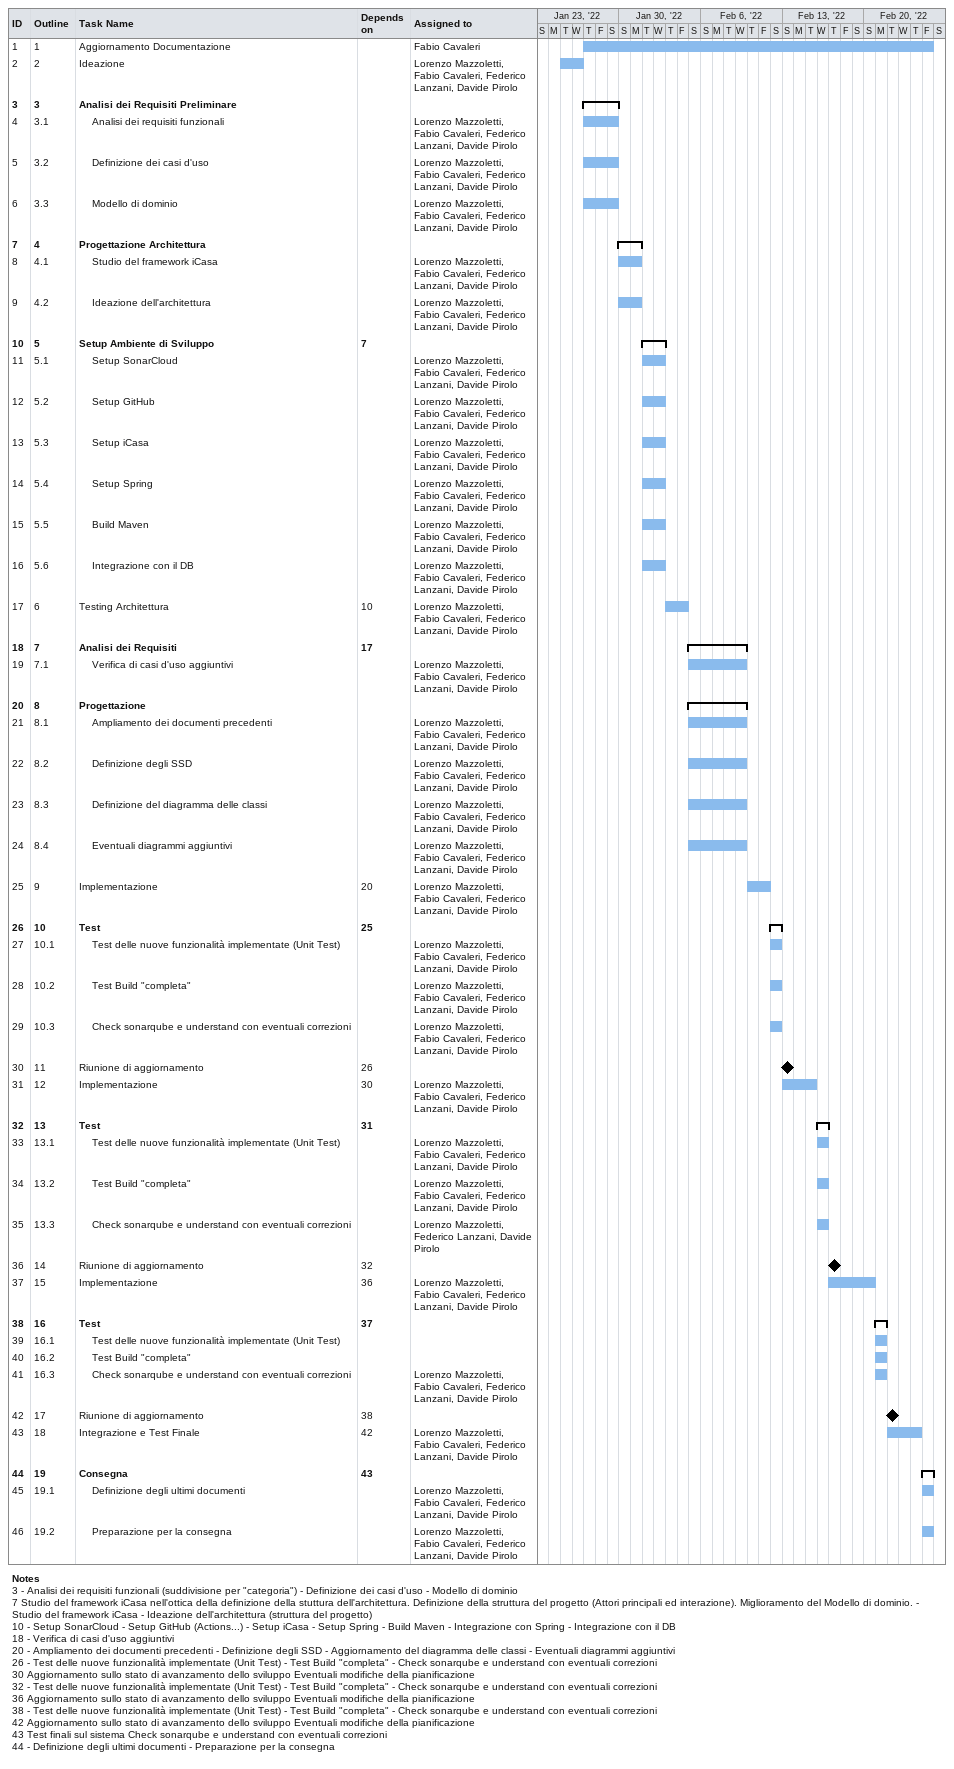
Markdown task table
| ID | WBS | Task | Start | Finish | Predecessors | Resources |
|---|---|---|---|---|---|---|
| 1 | 1 | Aggiornamento Documentazione | 2022-01-27 | 2022-02-25 |  | Fabio Cavaleri |
| 2 | 2 | Ideazione | 2022-01-25 | 2022-01-26 |  | Lorenzo Mazzoletti, Fabio Cavaleri, Federico Lanzani, Davide Pirolo |
| 3 | 3 | **Analisi dei Requisiti Preliminare** | 2022-01-27 | 2022-01-29 |  |  |
| 4 | 3.1 | Analisi dei requisiti funzionali | 2022-01-27 | 2022-01-29 |  | Lorenzo Mazzoletti, Fabio Cavaleri, Federico Lanzani, Davide Pirolo |
| 5 | 3.2 | Definizione dei casi d'uso | 2022-01-27 | 2022-01-29 |  | Lorenzo Mazzoletti, Fabio Cavaleri, Federico Lanzani, Davide Pirolo |
| 6 | 3.3 | Modello di dominio | 2022-01-27 | 2022-01-29 |  | Lorenzo Mazzoletti, Fabio Cavaleri, Federico Lanzani, Davide Pirolo |
| 7 | 4 | **Progettazione Architettura** | 2022-01-30 | 2022-01-31 |  |  |
| 8 | 4.1 | Studio del framework iCasa | 2022-01-30 | 2022-01-31 |  | Lorenzo Mazzoletti, Fabio Cavaleri, Federico Lanzani, Davide Pirolo |
| 9 | 4.2 | Ideazione dell'architettura | 2022-01-30 | 2022-01-31 |  | Lorenzo Mazzoletti, Fabio Cavaleri, Federico Lanzani, Davide Pirolo |
| 10 | 5 | **Setup Ambiente di Sviluppo** | 2022-02-01 | 2022-02-02 | 7 |  |
| 11 | 5.1 | Setup SonarCloud | 2022-02-01 | 2022-02-02 |  | Lorenzo Mazzoletti, Fabio Cavaleri, Federico Lanzani, Davide Pirolo |
| 12 | 5.2 | Setup GitHub | 2022-02-01 | 2022-02-02 |  | Lorenzo Mazzoletti, Fabio Cavaleri, Federico Lanzani, Davide Pirolo |
| 13 | 5.3 | Setup iCasa | 2022-02-01 | 2022-02-02 |  | Lorenzo Mazzoletti, Fabio Cavaleri, Federico Lanzani, Davide Pirolo |
| 14 | 5.4 | Setup Spring | 2022-02-01 | 2022-02-02 |  | Lorenzo Mazzoletti, Fabio Cavaleri, Federico Lanzani, Davide Pirolo |
| 15 | 5.5 | Build Maven | 2022-02-01 | 2022-02-02 |  | Lorenzo Mazzoletti, Fabio Cavaleri, Federico Lanzani, Davide Pirolo |
| 16 | 5.6 | Integrazione con il DB | 2022-02-01 | 2022-02-02 |  | Lorenzo Mazzoletti, Fabio Cavaleri, Federico Lanzani, Davide Pirolo |
| 17 | 6 | Testing Architettura | 2022-02-03 | 2022-02-04 | 10 | Lorenzo Mazzoletti, Fabio Cavaleri, Federico Lanzani, Davide Pirolo |
| 18 | 7 | **Analisi dei Requisiti** | 2022-02-05 | 2022-02-09 | 17 |  |
| 19 | 7.1 | Verifica di casi d'uso aggiuntivi | 2022-02-05 | 2022-02-09 |  | Lorenzo Mazzoletti, Fabio Cavaleri, Federico Lanzani, Davide Pirolo |
| 20 | 8 | **Progettazione** | 2022-02-05 | 2022-02-09 |  |  |
| 21 | 8.1 | Ampliamento dei documenti precedenti | 2022-02-05 | 2022-02-09 |  | Lorenzo Mazzoletti, Fabio Cavaleri, Federico Lanzani, Davide Pirolo |
| 22 | 8.2 | Definizione degli SSD | 2022-02-05 | 2022-02-09 |  | Lorenzo Mazzoletti, Fabio Cavaleri, Federico Lanzani, Davide Pirolo |
| 23 | 8.3 | Definizione del diagramma delle classi | 2022-02-05 | 2022-02-09 |  | Lorenzo Mazzoletti, Fabio Cavaleri, Federico Lanzani, Davide Pirolo |
| 24 | 8.4 | Eventuali diagrammi aggiuntivi | 2022-02-05 | 2022-02-09 |  | Lorenzo Mazzoletti, Fabio Cavaleri, Federico Lanzani, Davide Pirolo |
| 25 | 9 | Implementazione | 2022-02-10 | 2022-02-11 | 20 | Lorenzo Mazzoletti, Fabio Cavaleri, Federico Lanzani, Davide Pirolo |
| 26 | 10 | **Test** | 2022-02-12 | 2022-02-12 | 25 |  |
| 27 | 10.1 | Test delle nuove funzionalità implementate (Unit Test) | 2022-02-12 | 2022-02-12 |  | Lorenzo Mazzoletti, Fabio Cavaleri, Federico Lanzani, Davide Pirolo |
| 28 | 10.2 | Test Build "completa" | 2022-02-12 | 2022-02-12 |  | Lorenzo Mazzoletti, Fabio Cavaleri, Federico Lanzani, Davide Pirolo |
| 29 | 10.3 | Check sonarqube e understand con eventuali correzioni | 2022-02-12 | 2022-02-12 |  | Lorenzo Mazzoletti, Fabio Cavaleri, Federico Lanzani, Davide Pirolo |
| 30 | 11 | Riunione di aggiornamento (milestone) | 2022-02-13 | 2022-02-13 | 26 |  |
| 31 | 12 | Implementazione | 2022-02-13 | 2022-02-15 | 30 | Lorenzo Mazzoletti, Fabio Cavaleri, Federico Lanzani, Davide Pirolo |
| 32 | 13 | **Test** | 2022-02-16 | 2022-02-16 | 31 |  |
| 33 | 13.1 | Test delle nuove funzionalità implementate (Unit Test) | 2022-02-16 | 2022-02-16 |  | Lorenzo Mazzoletti, Fabio Cavaleri, Federico Lanzani, Davide Pirolo |
| 34 | 13.2 | Test Build "completa" | 2022-02-16 | 2022-02-16 |  | Lorenzo Mazzoletti, Fabio Cavaleri, Federico Lanzani, Davide Pirolo |
| 35 | 13.3 | Check sonarqube e understand con eventuali correzioni | 2022-02-16 | 2022-02-16 |  | Lorenzo Mazzoletti, Federico Lanzani, Davide Pirolo |
| 36 | 14 | Riunione di aggiornamento (milestone) | 2022-02-17 | 2022-02-17 | 32 |  |
| 37 | 15 | Implementazione | 2022-02-17 | 2022-02-20 | 36 | Lorenzo Mazzoletti, Fabio Cavaleri, Federico Lanzani, Davide Pirolo |
| 38 | 16 | **Test** | 2022-02-21 | 2022-02-21 | 37 |  |
| 39 | 16.1 | Test delle nuove funzionalità implementate (Unit Test) | 2022-02-21 | 2022-02-21 |  |  |
| 40 | 16.2 | Test Build "completa" | 2022-02-21 | 2022-02-21 |  |  |
| 41 | 16.3 | Check sonarqube e understand con eventuali correzioni | 2022-02-21 | 2022-02-21 |  | Lorenzo Mazzoletti, Fabio Cavaleri, Federico Lanzani, Davide Pirolo |
| 42 | 17 | Riunione di aggiornamento (milestone) | 2022-02-22 | 2022-02-22 | 38 |  |
| 43 | 18 | Integrazione e Test Finale | 2022-02-22 | 2022-02-24 | 42 | Lorenzo Mazzoletti, Fabio Cavaleri, Federico Lanzani, Davide Pirolo |
| 44 | 19 | **Consegna** | 2022-02-25 | 2022-02-25 | 43 |  |
| 45 | 19.1 | Definizione degli ultimi documenti | 2022-02-25 | 2022-02-25 |  | Lorenzo Mazzoletti, Fabio Cavaleri, Federico Lanzani, Davide Pirolo |
| 46 | 19.2 | Preparazione per la consegna | 2022-02-25 | 2022-02-25 |  | Lorenzo Mazzoletti, Fabio Cavaleri, Federico Lanzani, Davide Pirolo |

Notes
- 3: - Analisi dei requisiti funzionali (suddivisione per "categoria") - Definizione dei casi d'uso - Modello di dominio
- 7: Studio del framework iCasa nell'ottica della definizione della stuttura dell'architettura. Definizione della struttura del progetto (Attori principali ed interazione). Miglioramento del Modello di dominio. - Studio del framework iCasa - Ideazione dell'architettura (struttura del progetto)
- 10: - Setup SonarCloud - Setup GitHub (Actions...) - Setup iCasa - Setup Spring - Build Maven - Integrazione con Spring - Integrazione con il DB
- 18: - Verifica di casi d'uso aggiuntivi
- 20: - Ampliamento dei documenti precedenti - Definizione degli SSD - Aggiornamento del diagramma delle classi - Eventuali diagrammi aggiuntivi
- 26: - Test delle nuove funzionalità implementate (Unit Test) - Test Build "completa" - Check sonarqube e understand con eventuali correzioni
- 30: Aggiornamento sullo stato di avanzamento dello sviluppo Eventuali modifiche della pianificazione
- 32: - Test delle nuove funzionalità implementate (Unit Test) - Test Build "completa" - Check sonarqube e understand con eventuali correzioni
- 36: Aggiornamento sullo stato di avanzamento dello sviluppo Eventuali modifiche della pianificazione
- 38: - Test delle nuove funzionalità implementate (Unit Test) - Test Build "completa" - Check sonarqube e understand con eventuali correzioni
- 42: Aggiornamento sullo stato di avanzamento dello sviluppo Eventuali modifiche della pianificazione
- 43: Test finali sul sistema Check sonarqube e understand con eventuali correzioni
- 44: - Definizione degli ultimi documenti - Preparazione per la consegna
